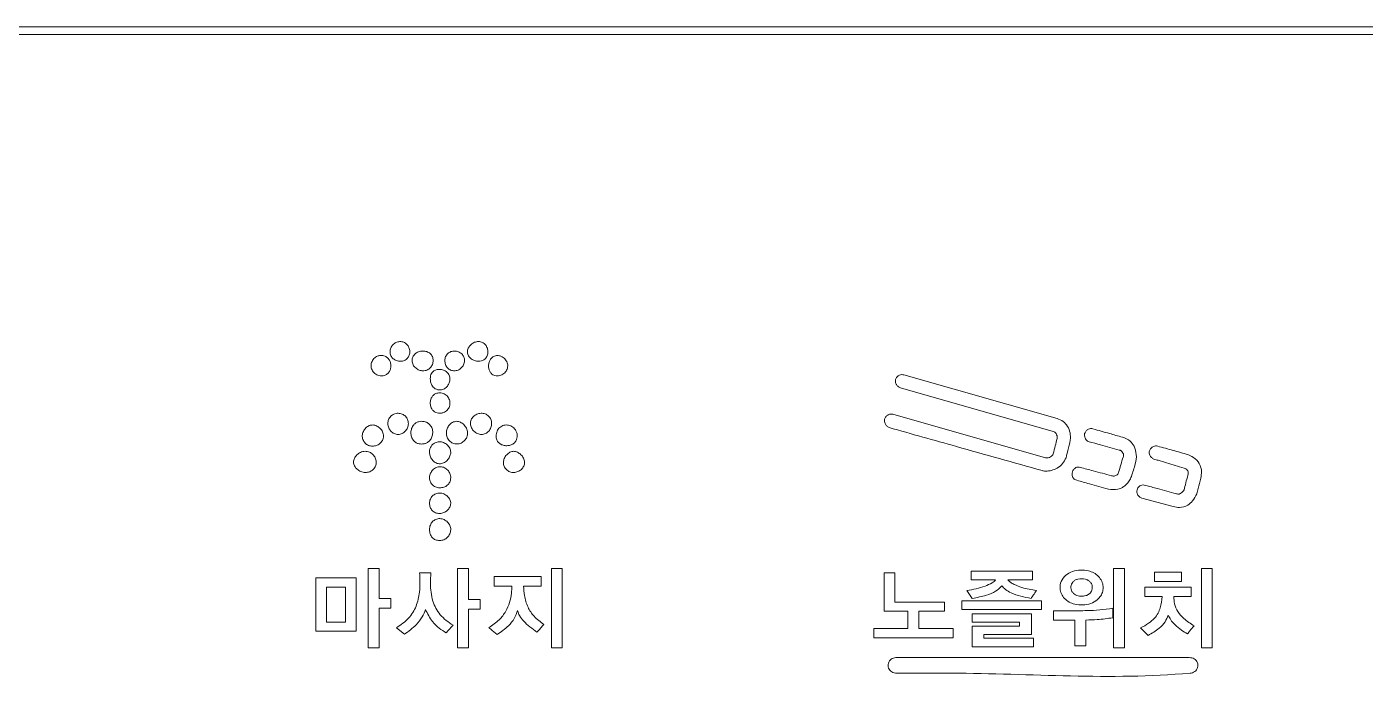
# Model space of a CAD drawing. Extents: x 7905 to 14077, y -986 to 9572.
# Drawn here: x 8913.33 to 8956.55, y -179.07 to -158 of the extents above; entities that cross this region are included whole.
import ezdxf

# ---------------------------------------------------------------- set-up
doc = ezdxf.new("R2010")
doc.units = 0
doc.header["$LTSCALE"] = 20
doc.header["$MEASUREMENT"] = 0
doc.layers.get('0').update_dxf_attribs({"linetype": 'CONTINUOUS'})

msp = doc.modelspace()

# ---------------------------------------------------------------- linework, layer by layer
at = {"color": 7, "linetype": 'Continuous', "lineweight": 15}
for p, q in [((8816.95162, -157.99746), (9020.95162, -157.99746)), ((8816.85923, -158.24731), (9020.85923, -158.24731)), ((8941.65032, -169.22677), (8946.59767, -170.63541)), ((8946.47385, -171.04922), (8941.54625, -169.64128)), ((8941.29789, -170.49007), (8946.22514, -171.89765)), ((8950.34558, -173.47174), (8949.33135, -173.20293)), ((8922.66558, -177.49267), (8922.66558, -175.77182)), ((8922.66558, -175.77182), (8923.97438, -175.77182)), ((8923.97438, -175.77182), (8923.97438, -177.49267)), ((8924.36113, -175.46815), (8924.71285, -175.46815)), ((8924.36113, -178.02367), (8924.36113, -175.46815)), ((8924.71285, -175.46815), (8924.71285, -176.43617)), ((8926.01668, -175.60718), (8926.38287, -175.60718)), ((8927.24347, -175.46815), (8927.59554, -175.46815)), ((8927.24347, -178.02367), (8927.24347, -175.46815)), ((8927.59554, -175.46815), (8927.59554, -176.47039)), ((8928.4275, -175.73217), (8929.94409, -175.73217)), ((8928.4275, -176.03556), (8928.4275, -175.73217)), ((8929.94409, -175.73217), (8929.94409, -176.03556)), ((8930.27111, -178.02395), (8930.27111, -175.46843)), ((8930.27111, -175.46843), (8930.62283, -175.46843)), ((8930.62283, -175.46843), (8930.62283, -178.02395)), ((8941.01256, -175.61), (8941.36463, -175.61)), ((8941.01256, -176.85107), (8941.01256, -175.61)), ((8941.36463, -175.61), (8941.36463, -176.5558)), ((8943.82399, -175.55342), (8945.8006, -175.55342)), ((8943.82399, -175.83987), (8943.82399, -175.55342)), ((8944.6128, -175.83987), (8943.82399, -175.83987)), ((8945.8006, -175.83987), (8945.01038, -175.83987)), ((8945.8006, -175.55342), (8945.8006, -175.83987)), ((8948.42188, -175.46843), (8948.7736, -175.46843)), ((8948.42188, -178.02395), (8948.42188, -175.46843)), ((8948.7736, -175.46843), (8948.7736, -178.02395)), ((8949.74515, -175.58979), (8950.61686, -175.58979)), ((8949.74515, -175.88506), (8949.74515, -175.58979)), ((8950.61686, -175.58979), (8950.61686, -175.88506)), ((8951.25892, -175.46808), (8951.61064, -175.46808)), ((8951.25892, -178.0236), (8951.25892, -175.46808)), ((8951.61064, -175.46808), (8951.61064, -178.0236)), ((8923.01518, -177.19775), (8923.01518, -176.0671)), ((8923.01518, -176.0671), (8923.62584, -176.0671)), ((8923.62584, -176.0671), (8923.62584, -177.19775)), ((8928.99335, -176.03556), (8928.4275, -176.03556)), ((8929.94409, -176.03556), (8929.37647, -176.03556)), ((8943.86209, -176.43324), (8943.68993, -176.18418)), ((8949.43495, -176.0726), (8950.92649, -176.0726)), ((8949.43495, -176.37669), (8949.43495, -176.0726)), ((8950.61686, -175.88506), (8949.74515, -175.88506)), ((8950.92649, -176.0726), (8950.92649, -176.37669)), ((8924.71285, -176.43617), (8925.09068, -176.43617)), ((8925.09068, -176.43617), (8925.09068, -176.75438)), ((8927.59554, -176.47039), (8927.97301, -176.47039)), ((8927.97301, -176.47039), (8927.97301, -176.77695)), ((8941.36463, -176.5558), (8942.96624, -176.5558)), ((8942.96624, -176.5558), (8942.96624, -176.85107)), ((8943.52885, -176.51018), (8946.09566, -176.51018)), ((8943.52885, -176.78817), (8943.52885, -176.51018)), ((8946.09566, -176.51018), (8946.09566, -176.78817)), ((8949.99446, -176.37669), (8949.43495, -176.37669)), ((8950.92649, -176.37669), (8950.36981, -176.37669)), ((8924.71285, -176.75438), (8924.71285, -178.02367)), ((8925.09068, -176.75438), (8924.71285, -176.75438)), ((8927.59554, -176.77695), (8927.59554, -178.02367)), ((8927.97301, -176.77695), (8927.59554, -176.77695)), ((8941.7795, -176.85107), (8941.01256, -176.85107)), ((8941.7795, -177.4074), (8941.7795, -176.85107)), ((8942.13439, -176.85107), (8942.13439, -177.4074)), ((8942.96624, -176.85107), (8942.13439, -176.85107)), ((8946.09566, -176.78817), (8943.52885, -176.78817)), ((8943.85263, -176.93334), (8945.77139, -176.93334)), ((8943.85263, -177.20286), (8943.85263, -176.93334)), ((8945.77139, -176.93334), (8945.77139, -177.5948)), ((8946.48788, -177.13502), (8946.48788, -176.83375)), ((8947.17509, -177.13502), (8946.48788, -177.13502)), ((8947.17509, -177.96687), (8947.17509, -177.13502)), ((8947.52681, -177.13185), (8947.52681, -177.96687)), ((8948.39888, -176.75438), (8948.39888, -177.05918)), ((8923.97438, -177.49267), (8922.66558, -177.49267)), ((8923.62584, -177.19775), (8923.01518, -177.19775)), ((8925.52738, -177.59191), (8925.26985, -177.38024)), ((8940.67777, -177.4074), (8941.7795, -177.4074)), ((8940.67777, -177.70268), (8940.67777, -177.4074)), ((8942.13439, -177.4074), (8943.24458, -177.4074)), ((8943.24458, -177.4074), (8943.24458, -177.70268)), ((8945.38616, -177.20286), (8943.85263, -177.20286)), ((8943.85263, -177.33092), (8945.38616, -177.33092)), ((8943.85263, -177.9952), (8943.85263, -177.33092)), ((8944.23857, -177.5948), (8944.23857, -177.72004)), ((8945.77139, -177.5948), (8944.23857, -177.5948)), ((8945.38616, -177.33092), (8945.38616, -177.20286)), ((8924.71285, -178.02367), (8924.36113, -178.02367)), ((8927.59554, -178.02367), (8927.24347, -178.02367)), ((8930.62283, -178.02395), (8930.27111, -178.02395)), ((8943.24458, -177.70268), (8940.67777, -177.70268)), ((8945.83383, -177.9952), (8943.85263, -177.9952)), ((8944.23857, -177.72004), (8945.83383, -177.72004)), ((8945.83383, -177.72004), (8945.83383, -177.9952)), ((8947.52681, -177.96687), (8947.17509, -177.96687)), ((8948.7736, -178.02395), (8948.42188, -178.02395)), ((8951.61064, -178.0236), (8951.25892, -178.0236))]:
    msp.add_line(p, q, dxfattribs=at)
for points, knots in [([(8925.39412, -168.78736), (8925.35289, -168.78291), (8925.27056, -168.77402), (8925.16243, -168.70893), (8925.08234, -168.61043), (8925.05453, -168.48287), (8925.08009, -168.3557), (8925.1493, -168.24771), (8925.25318, -168.1734), (8925.37841, -168.14198), (8925.50729, -168.16225), (8925.61128, -168.23814), (8925.67919, -168.344), (8925.70834, -168.46598), (8925.69126, -168.58903), (8925.62936, -168.69518), (8925.52528, -168.77324), (8925.43928, -168.7825), (8925.39412, -168.78736)], [0, 0, 0, 0, 0.06185801, 0.12354405, 0.18469617, 0.2483673, 0.31329632, 0.37541322, 0.43726766, 0.50125148, 0.56543915, 0.62710734, 0.68931799, 0.75147857, 0.81223801, 0.87177937, 0.93265818, 1, 1, 1, 1]), ([(8926.12515, -169.09466), (8926.08368, -169.08922), (8925.99837, -169.07802), (8925.88679, -169.00621), (8925.79996, -168.90497), (8925.76133, -168.77559), (8925.78623, -168.64553), (8925.86529, -168.54175), (8925.97958, -168.47553), (8926.11267, -168.44979), (8926.24667, -168.46689), (8926.36118, -168.53049), (8926.43914, -168.63387), (8926.46431, -168.76298), (8926.43866, -168.89304), (8926.36645, -169.00245), (8926.25715, -169.07981), (8926.16986, -169.08963), (8926.12515, -169.09466)], [0, 0, 0, 0, 0.0601564, 0.12374838, 0.18755143, 0.25086965, 0.31293905, 0.37271103, 0.43487308, 0.50083433, 0.56650536, 0.62722554, 0.68630346, 0.74874187, 0.81270599, 0.87410167, 0.93550024, 1, 1, 1, 1]), ([(8927.14009, -169.09466), (8927.09704, -169.08997), (8927.01386, -169.08091), (8926.91136, -169.00343), (8926.84807, -168.89371), (8926.8259, -168.7652), (8926.84849, -168.63603), (8926.92232, -168.5324), (8927.02794, -168.46781), (8927.15158, -168.44942), (8927.27424, -168.47716), (8927.38113, -168.54356), (8927.45751, -168.6471), (8927.47982, -168.77673), (8927.44557, -168.90434), (8927.36737, -169.00666), (8927.2621, -169.07891), (8927.18034, -169.08947), (8927.14009, -169.09466)], [0, 0, 0, 0, 0.06417601, 0.1239891, 0.18516383, 0.25125997, 0.31664262, 0.37728097, 0.43709195, 0.49830293, 0.56076618, 0.6227447, 0.68418212, 0.74874782, 0.81389046, 0.87733605, 0.93960987, 1, 1, 1, 1]), ([(8927.91937, -168.78736), (8927.87778, -168.78283), (8927.79338, -168.77365), (8927.6805, -168.71133), (8927.59144, -168.61829), (8927.55351, -168.49245), (8927.57985, -168.36464), (8927.65261, -168.25716), (8927.75785, -168.18124), (8927.88382, -168.14345), (8928.01623, -168.15614), (8928.12681, -168.2281), (8928.19952, -168.33396), (8928.23209, -168.45739), (8928.21799, -168.5827), (8928.16412, -168.68037), (8928.09098, -168.74361), (8928.01059, -168.78073), (8927.9507, -168.78508), (8927.91937, -168.78736)], [0, 0, 0, 0, 0.06148734, 0.12475633, 0.18662838, 0.24817462, 0.31127305, 0.37352227, 0.43648967, 0.49989256, 0.56472591, 0.62682473, 0.68898104, 0.75117238, 0.81204454, 0.87146404, 0.91164783, 0.95377746, 1, 1, 1, 1]), ([(8924.78053, -169.25969), (8924.7298, -169.25196), (8924.62934, -169.23663), (8924.51406, -169.13334), (8924.44647, -169.00105), (8924.44886, -168.85308), (8924.51002, -168.72023), (8924.61253, -168.63276), (8924.72479, -168.59818), (8924.81995, -168.5972), (8924.91387, -168.62111), (8924.99785, -168.67799), (8925.05923, -168.76966), (8925.08922, -168.87525), (8925.08944, -168.98527), (8925.05973, -169.0909), (8924.99807, -169.1819), (8924.90085, -169.24837), (8924.82227, -169.25577), (8924.78053, -169.25969)], [0, 0, 0, 0, 0.07420051, 0.14693267, 0.21807495, 0.28750906, 0.35710129, 0.42805006, 0.47884156, 0.52744022, 0.56655433, 0.62020814, 0.67269513, 0.72600474, 0.7797858, 0.83296889, 0.88532581, 0.93909811, 1, 1, 1, 1]), ([(8928.53257, -169.25969), (8928.50424, -169.25787), (8928.45077, -169.25443), (8928.37886, -169.22343), (8928.31356, -169.16967), (8928.26363, -169.0864), (8928.23999, -168.97944), (8928.24518, -168.86864), (8928.27808, -168.76334), (8928.33887, -168.67293), (8928.41951, -168.61718), (8928.50864, -168.59567), (8928.59817, -168.60118), (8928.70404, -168.64229), (8928.80251, -168.73032), (8928.867, -168.86201), (8928.86351, -169.00927), (8928.7952, -169.13763), (8928.681, -169.23777), (8928.58244, -169.25233), (8928.53257, -169.25969)], [0, 0, 0, 0, 0.04225004, 0.07974223, 0.11504007, 0.16750248, 0.22164493, 0.27698103, 0.33182485, 0.38494277, 0.43734408, 0.47433252, 0.52046713, 0.56942169, 0.64191438, 0.71294788, 0.782509, 0.85357428, 0.9259244, 1, 1, 1, 1]), ([(8926.36115, -169.35374), (8926.36289, -169.32038), (8926.36609, -169.25857), (8926.398, -169.17548), (8926.45787, -169.10179), (8926.55966, -169.05235), (8926.68958, -169.04026), (8926.82071, -169.07272), (8926.9265, -169.1516), (8926.9933, -169.26189), (8927.00437, -169.38871), (8926.97032, -169.51012), (8926.89988, -169.61718), (8926.7893, -169.69483), (8926.667, -169.71497), (8926.56256, -169.69498), (8926.4869, -169.65145), (8926.42078, -169.57959), (8926.37155, -169.47794), (8926.36462, -169.39508), (8926.36115, -169.35374)], [0, 0, 0, 0, 0.04877995, 0.09038057, 0.12826963, 0.1855428, 0.25086158, 0.31659625, 0.3790888, 0.4398247, 0.50011353, 0.56032207, 0.62195902, 0.68471825, 0.75301924, 0.79757815, 0.83855814, 0.87872172, 0.93949585, 1, 1, 1, 1]), ([(8941.54625, -169.64128), (8941.51479, -169.62734), (8941.45466, -169.60069), (8941.3981, -169.52738), (8941.37368, -169.44829), (8941.37861, -169.39801), (8941.38115, -169.37212)], [0, 0, 0, 0, 0.295249231, 0.564492343, 0.775660736, 1, 1, 1, 1]), ([(8941.38115, -169.37212), (8941.39694, -169.34396), (8941.42862, -169.28745), (8941.50303, -169.23629), (8941.58075, -169.21076), (8941.62745, -169.22151), (8941.65032, -169.22677)], [0, 0, 0, 0, 0.28714113, 0.57616695, 0.79243177, 1, 1, 1, 1]), ([(8926.66811, -169.80213), (8926.71876, -169.80988), (8926.81914, -169.82524), (8926.93433, -169.92857), (8927.00203, -170.06085), (8926.99991, -170.20888), (8926.93882, -170.34177), (8926.83641, -170.42923), (8926.72427, -170.46393), (8926.62914, -170.46502), (8926.53523, -170.44118), (8926.45126, -170.3843), (8926.3899, -170.29259), (8926.35992, -170.18695), (8926.35968, -170.07685), (8926.38932, -169.97113), (8926.45085, -169.88005), (8926.54792, -169.81348), (8926.62643, -169.80606), (8926.66811, -169.80213)], [0, 0, 0, 0, 0.0741014, 0.14684656, 0.21805706, 0.28753966, 0.35712286, 0.42804423, 0.47878837, 0.52739768, 0.56649772, 0.62013885, 0.67264096, 0.72599164, 0.77982651, 0.83305728, 0.88543261, 0.93917548, 1, 1, 1, 1]), ([(8925.32314, -170.46306), (8925.36823, -170.46818), (8925.45622, -170.47819), (8925.56656, -170.55568), (8925.63944, -170.66599), (8925.66233, -170.79968), (8925.63325, -170.9328), (8925.56102, -171.04664), (8925.45407, -171.12719), (8925.32294, -171.15717), (8925.19196, -171.12683), (8925.08492, -171.04653), (8925.01258, -170.93272), (8924.984, -170.79934), (8925.00693, -170.66597), (8925.07926, -170.55475), (8925.18924, -170.48005), (8925.2779, -170.46298), (8925.32291, -170.46305), (8925.32314, -170.46306)], [0, 0, 0, 0, 0.06398791, 0.1248681, 0.18558998, 0.24884153, 0.31321583, 0.37613089, 0.43776751, 0.49992667, 0.56212737, 0.62375508, 0.68660206, 0.75102756, 0.81439493, 0.87494463, 0.9356643, 0.99966806, 1, 1, 1, 1]), ([(8928.34378, -170.79343), (8928.33829, -170.83895), (8928.32745, -170.92874), (8928.25338, -171.04411), (8928.14776, -171.12658), (8928.01478, -171.1576), (8927.88126, -171.12658), (8927.76799, -171.04928), (8927.68653, -170.93897), (8927.64998, -170.80666), (8927.67436, -170.67234), (8927.75231, -170.56193), (8927.86548, -170.48616), (8927.99998, -170.45436), (8928.1357, -170.47498), (8928.24955, -170.54639), (8928.32621, -170.65618), (8928.34413, -170.7462), (8928.34379, -170.79221), (8928.34378, -170.79343)], [0, 0, 0, 0, 0.06388668, 0.12602961, 0.18737169, 0.24877968, 0.31155989, 0.37491038, 0.43831574, 0.50112343, 0.56289866, 0.62407304, 0.68663896, 0.75089306, 0.81443366, 0.87488833, 0.93515692, 0.99827786, 1, 1, 1, 1]), ([(8941.173, -170.92504), (8941.14618, -170.90952), (8941.09199, -170.87817), (8941.04614, -170.80238), (8941.02241, -170.72631), (8941.02689, -170.67877), (8941.02907, -170.65552)], [0, 0, 0, 0, 0.28020216, 0.56606616, 0.78781221, 1, 1, 1, 1]), ([(8941.02907, -170.65552), (8941.04284, -170.62409), (8941.06912, -170.56407), (8941.14228, -170.50767), (8941.22134, -170.48341), (8941.27181, -170.4878), (8941.29789, -170.49007)], [0, 0, 0, 0, 0.29462662, 0.56259507, 0.77398462, 1, 1, 1, 1]), ([(8946.59767, -170.63541), (8946.66603, -170.66155), (8946.80139, -170.7133), (8946.95011, -170.88115), (8947.03321, -171.09479), (8947.02981, -171.36645), (8946.94957, -171.62952), (8946.90623, -171.81829), (8946.88801, -171.89765)], [0, 0, 0, 0, 0.14727181, 0.29160574, 0.44139242, 0.60523448, 0.8340559, 1, 1, 1, 1]), ([(8924.49665, -171.52516), (8924.45078, -171.51986), (8924.36128, -171.5095), (8924.25022, -171.42865), (8924.17887, -171.31515), (8924.15736, -171.17861), (8924.19516, -171.04348), (8924.27657, -170.93236), (8924.38533, -170.8547), (8924.51499, -170.83173), (8924.64031, -170.86888), (8924.75063, -170.94502), (8924.83226, -171.05989), (8924.86157, -171.20086), (8924.82746, -171.34002), (8924.73868, -171.44421), (8924.62409, -171.51106), (8924.53861, -171.52052), (8924.49665, -171.52516)], [0, 0, 0, 0, 0.06424552, 0.12536738, 0.18630047, 0.24964179, 0.3144539, 0.37906094, 0.44095495, 0.49862803, 0.55817272, 0.62080585, 0.68496917, 0.75230109, 0.81780931, 0.87968709, 0.9409328, 1, 1, 1, 1]), ([(8926.07794, -171.45457), (8926.04214, -171.45206), (8925.97457, -171.44731), (8925.88478, -171.40489), (8925.80554, -171.33263), (8925.74912, -171.22344), (8925.73051, -171.08723), (8925.75343, -170.95133), (8925.81243, -170.84315), (8925.8924, -170.77118), (8925.98142, -170.73045), (8926.08533, -170.71819), (8926.19045, -170.73199), (8926.284, -170.77306), (8926.36713, -170.8453), (8926.4273, -170.95392), (8926.44787, -171.09037), (8926.42425, -171.22643), (8926.36219, -171.33438), (8926.27835, -171.40548), (8926.18483, -171.44731), (8926.11492, -171.45206), (8926.07794, -171.45457)], [0, 0, 0, 0, 0.04716343, 0.08902067, 0.12859112, 0.18743444, 0.24749875, 0.30778273, 0.36708924, 0.40679864, 0.44836003, 0.49456427, 0.54353981, 0.58713233, 0.62785586, 0.68735832, 0.74727193, 0.80730933, 0.86706484, 0.90785051, 0.951254, 1, 1, 1, 1]), ([(8927.21138, -170.7228), (8927.25299, -170.72929), (8927.34018, -170.74289), (8927.45129, -170.82697), (8927.53677, -170.94249), (8927.57469, -171.08656), (8927.5504, -171.23125), (8927.47293, -171.35038), (8927.35948, -171.42981), (8927.22537, -171.46389), (8927.08776, -171.43927), (8926.97567, -171.35681), (8926.89967, -171.2405), (8926.87095, -171.10177), (8926.89935, -170.96189), (8926.96919, -170.84041), (8927.07543, -170.74413), (8927.1663, -170.72988), (8927.21138, -170.7228)], [0, 0, 0, 0, 0.05678218, 0.11897361, 0.18405491, 0.25068617, 0.31649607, 0.37856994, 0.43984915, 0.5015897, 0.56296755, 0.62421588, 0.68646421, 0.74898255, 0.81269605, 0.8767387, 0.93884871, 1, 1, 1, 1]), ([(8928.48505, -171.19479), (8928.49177, -171.14254), (8928.50503, -171.0394), (8928.60035, -170.91268), (8928.73725, -170.83598), (8928.89447, -170.83918), (8929.03589, -170.90292), (8929.12788, -171.00837), (8929.1678, -171.123), (8929.17258, -171.22182), (8929.15119, -171.32132), (8929.09431, -171.41109), (8928.99971, -171.47702), (8928.88975, -171.50975), (8928.7746, -171.51131), (8928.66364, -171.48172), (8928.56772, -171.41901), (8928.49715, -171.31913), (8928.48924, -171.23784), (8928.48505, -171.19479)], [0, 0, 0, 0, 0.07338303, 0.14485217, 0.21504764, 0.28740692, 0.35826162, 0.42893604, 0.47831256, 0.52738774, 0.56688659, 0.62062718, 0.6730692, 0.72646962, 0.78049221, 0.83393093, 0.8863464, 0.9397928, 1, 1, 1, 1]), ([(8946.12178, -172.31252), (8945.19811, -172.05337), (8943.5486, -171.59058), (8941.89892, -171.12841), (8941.173, -170.92504)], [0, 0, 0, 0, 0.5599648, 1, 1, 1, 1]), ([(8946.59767, -171.27676), (8946.59984, -171.24825), (8946.6041, -171.19238), (8946.57175, -171.12185), (8946.52777, -171.07082), (8946.49139, -171.05625), (8946.47385, -171.04922)], [0, 0, 0, 0, 0.30003648, 0.58800475, 0.80126798, 1, 1, 1, 1]), ([(8947.63248, -171.38097), (8947.61431, -171.37478), (8947.57742, -171.36221), (8947.53446, -171.31891), (8947.5017, -171.26155), (8947.48212, -171.18982), (8947.48684, -171.13763), (8947.48925, -171.1111)], [0, 0, 0, 0, 0.17048834, 0.34623173, 0.53204217, 0.76208929, 1, 1, 1, 1]), ([(8947.48925, -171.1111), (8947.5039, -171.0827), (8947.53271, -171.02683), (8947.60366, -170.97321), (8947.68305, -170.95002), (8947.73225, -170.96062), (8947.75771, -170.9661)], [0, 0, 0, 0, 0.28288473, 0.55643597, 0.77042924, 1, 1, 1, 1]), ([(8947.75771, -170.9661), (8947.93446, -171.01626), (8948.25162, -171.10625), (8948.569, -171.19544), (8948.7095, -171.23492)], [0, 0, 0, 0, 0.55730914, 1, 1, 1, 1]), ([(8926.33773, -171.71397), (8926.33996, -171.68019), (8926.3442, -171.61601), (8926.38162, -171.52942), (8926.4473, -171.45019), (8926.55248, -171.3923), (8926.68933, -171.37447), (8926.82611, -171.41458), (8926.9373, -171.50046), (8927.01303, -171.61437), (8927.02969, -171.74777), (8926.98834, -171.87457), (8926.91145, -171.9879), (8926.79667, -172.07365), (8926.65419, -172.10336), (8926.51581, -172.06077), (8926.41609, -171.96366), (8926.35194, -171.8442), (8926.34237, -171.75651), (8926.33773, -171.71397)], [0, 0, 0, 0, 0.04660875, 0.08856775, 0.12823343, 0.18736789, 0.25018035, 0.31473732, 0.37934981, 0.44150157, 0.49929676, 0.55885764, 0.62245808, 0.6866582, 0.75259134, 0.81638122, 0.8787049, 0.94114856, 1, 1, 1, 1]), ([(8946.47385, -171.77383), (8946.4954, -171.68783), (8946.53691, -171.5222), (8946.57794, -171.35645), (8946.59767, -171.27676)], [0, 0, 0, 0, 0.51920092, 1, 1, 1, 1]), ([(8948.60614, -171.64908), (8948.40586, -171.59372), (8948.08139, -171.50402), (8947.75673, -171.41503), (8947.63248, -171.38097)], [0, 0, 0, 0, 0.61727289, 1, 1, 1, 1]), ([(8948.7095, -171.23492), (8948.80039, -171.26796), (8948.95772, -171.32515), (8949.04587, -171.46534), (8949.0831, -171.52455)], [0, 0, 0, 0, 0.57762424, 1, 1, 1, 1]), ([(8949.0831, -171.52455), (8949.11575, -171.61229), (8949.18396, -171.79557), (8949.13543, -172.06659), (8949.06454, -172.29709), (8949.02041, -172.43256), (8948.99914, -172.49787)], [0, 0, 0, 0, 0.27515561, 0.57480304, 0.79504755, 1, 1, 1, 1]), ([(8949.57864, -171.66976), (8949.59435, -171.64167), (8949.62595, -171.58518), (8949.70079, -171.5346), (8949.77863, -171.50938), (8949.82534, -171.52019), (8949.84816, -171.52547)], [0, 0, 0, 0, 0.28621547, 0.57565026, 0.79260378, 1, 1, 1, 1]), ([(8949.84816, -171.52547), (8950.01376, -171.57108), (8950.33829, -171.66048), (8950.66264, -171.75054), (8950.82148, -171.79464)], [0, 0, 0, 0, 0.51026843, 1, 1, 1, 1]), ([(8924.26117, -172.3744), (8924.21403, -172.36796), (8924.11862, -172.35493), (8923.99813, -172.27421), (8923.90814, -172.1705), (8923.87123, -172.03995), (8923.90993, -171.91144), (8923.99075, -171.80017), (8924.10914, -171.71548), (8924.25367, -171.67999), (8924.3978, -171.70666), (8924.51513, -171.78581), (8924.59261, -171.90018), (8924.62343, -172.03404), (8924.60077, -172.16899), (8924.52466, -172.2816), (8924.40565, -172.36008), (8924.31081, -172.36948), (8924.26117, -172.3744)], [0, 0, 0, 0, 0.064256733, 0.130047705, 0.192749998, 0.249181722, 0.30673276, 0.369416071, 0.434691497, 0.501512535, 0.567131368, 0.628959136, 0.690017538, 0.751604135, 0.81231435, 0.871449223, 0.932715647, 1, 1, 1, 1]), ([(8928.72138, -172.04403), (8928.72823, -172.00134), (8928.74249, -171.91243), (8928.82378, -171.80063), (8928.92663, -171.71443), (8929.05625, -171.67821), (8929.18369, -171.71667), (8929.29389, -171.79404), (8929.37831, -171.90381), (8929.41604, -172.03735), (8929.38695, -172.17071), (8929.30759, -172.27887), (8929.1945, -172.35272), (8929.06156, -172.38337), (8928.92744, -172.36062), (8928.81625, -172.28784), (8928.737, -172.17763), (8928.72666, -172.08917), (8928.72138, -172.04403)], [0, 0, 0, 0, 0.06064836, 0.12632533, 0.19072345, 0.24909538, 0.30865242, 0.37303622, 0.4382419, 0.50169183, 0.56356042, 0.62506843, 0.68777161, 0.75155473, 0.814456, 0.87531077, 0.93636599, 1, 1, 1, 1]), ([(8946.22514, -171.89765), (8946.25373, -171.89979), (8946.31066, -171.90404), (8946.38395, -171.87117), (8946.44013, -171.82752), (8946.46278, -171.79145), (8946.47385, -171.77383)], [0, 0, 0, 0, 0.28684092, 0.57100038, 0.79037883, 1, 1, 1, 1]), ([(8946.88801, -171.89765), (8946.85558, -171.96443), (8946.78899, -172.10153), (8946.61326, -172.23444), (8946.42183, -172.31695), (8946.29233, -172.32651), (8946.22649, -172.33137)], [0, 0, 0, 0, 0.26238291, 0.53866905, 0.76542267, 1, 1, 1, 1]), ([(8948.58568, -172.37404), (8948.6099, -172.29025), (8948.65785, -172.1243), (8948.70679, -171.95864), (8948.73102, -171.87663)], [0, 0, 0, 0, 0.50491536, 1, 1, 1, 1]), ([(8948.70951, -171.73234), (8948.6941, -171.70931), (8948.67321, -171.67806), (8948.63332, -171.65316), (8948.61487, -171.65039), (8948.60614, -171.64908)], [0, 0, 0, 0, 0.59630993, 0.80905959, 1, 1, 1, 1]), ([(8948.73102, -171.87663), (8948.73762, -171.86189), (8948.74968, -171.83494), (8948.74909, -171.79344), (8948.73352, -171.75946), (8948.71794, -171.74186), (8948.70951, -171.73234)], [0, 0, 0, 0, 0.30377449, 0.55542476, 0.75937263, 1, 1, 1, 1]), ([(8949.72399, -171.93963), (8949.6967, -171.92519), (8949.64278, -171.89666), (8949.59444, -171.82384), (8949.57235, -171.74593), (8949.5765, -171.69571), (8949.57864, -171.66976)], [0, 0, 0, 0, 0.27638731, 0.54614533, 0.76551177, 1, 1, 1, 1]), ([(8950.69766, -172.22891), (8950.50958, -172.17315), (8950.23127, -172.09063), (8949.90679, -171.99396), (8949.77028, -171.95339), (8949.72399, -171.93963)], [0, 0, 0, 0, 0.57940845, 0.85736375, 1, 1, 1, 1]), ([(8950.82148, -171.79464), (8950.9067, -171.83312), (8951.07336, -171.90837), (8951.22006, -172.12254), (8951.27844, -172.34966), (8951.25032, -172.48957), (8951.23599, -172.56087)], [0, 0, 0, 0, 0.28661766, 0.56049319, 0.77600362, 1, 1, 1, 1]), ([(8926.66811, -172.87013), (8926.61917, -172.86442), (8926.52569, -172.85351), (8926.41476, -172.76619), (8926.34902, -172.65317), (8926.32893, -172.52322), (8926.36454, -172.39434), (8926.44011, -172.28214), (8926.55112, -172.19867), (8926.68858, -172.17759), (8926.81995, -172.21207), (8926.93123, -172.28948), (8927.00704, -172.40656), (8927.03145, -172.54638), (8927.00213, -172.68465), (8926.91763, -172.79114), (8926.80088, -172.85775), (8926.71287, -172.86596), (8926.66811, -172.87013)], [0, 0, 0, 0, 0.06798649, 0.12987557, 0.18979372, 0.24840937, 0.30938785, 0.3729842, 0.43582649, 0.49854083, 0.56108722, 0.62247616, 0.68477938, 0.75181554, 0.81692053, 0.87701746, 0.9374371, 1, 1, 1, 1]), ([(8946.22649, -172.33137), (8946.20174, -172.33033), (8946.16578, -172.32882), (8946.13224, -172.31639), (8946.12178, -172.31252)], [0, 0, 0, 0, 0.68811217, 1, 1, 1, 1]), ([(8947.23912, -172.6231), (8947.2175, -172.61732), (8947.17557, -172.6061), (8947.12595, -172.56306), (8947.09212, -172.50475), (8947.07733, -172.43111), (8947.08935, -172.37995), (8947.09555, -172.35358)], [0, 0, 0, 0, 0.19138165, 0.37099012, 0.54994288, 0.76801586, 1, 1, 1, 1]), ([(8947.09555, -172.35358), (8947.10609, -172.32518), (8947.12747, -172.26763), (8947.19846, -172.21662), (8947.27403, -172.19199), (8947.32031, -172.20262), (8947.34319, -172.20788)], [0, 0, 0, 0, 0.27798202, 0.56325094, 0.78409754, 1, 1, 1, 1]), ([(8947.34319, -172.20788), (8947.48471, -172.24555), (8947.82275, -172.33552), (8948.16086, -172.42524), (8948.35743, -172.4774)], [0, 0, 0, 0, 0.41862219, 1, 1, 1, 1]), ([(8948.35743, -172.4774), (8948.3762, -172.48295), (8948.41252, -172.49369), (8948.46855, -172.48683), (8948.51948, -172.46474), (8948.56383, -172.42759), (8948.57852, -172.3916), (8948.58568, -172.37404)], [0, 0, 0, 0, 0.20778757, 0.40208408, 0.58873668, 0.799411, 1, 1, 1, 1]), ([(8950.82148, -172.45681), (8950.82709, -172.43857), (8950.8381, -172.40273), (8950.82996, -172.34644), (8950.80488, -172.29413), (8950.76067, -172.24827), (8950.71883, -172.23542), (8950.69766, -172.22891)], [0, 0, 0, 0, 0.19199612, 0.37726179, 0.56109473, 0.77782989, 1, 1, 1, 1]), ([(8948.25407, -172.91238), (8948.05075, -172.85426), (8947.71251, -172.75757), (8947.37411, -172.66145), (8947.23912, -172.6231)], [0, 0, 0, 0, 0.60110344, 1, 1, 1, 1]), ([(8948.99914, -172.49787), (8948.97799, -172.54894), (8948.93801, -172.64549), (8948.84106, -172.75866), (8948.74088, -172.83787), (8948.64853, -172.88912), (8948.48993, -172.93952), (8948.35847, -172.92439), (8948.25407, -172.91238)], [0, 0, 0, 0, 0.176204409, 0.333107908, 0.471014507, 0.584323013, 0.669900758, 1, 1, 1, 1]), ([(8949.186, -172.93341), (8949.1919, -172.91179), (8949.20333, -172.86986), (8949.24625, -172.82006), (8949.30431, -172.78577), (8949.37772, -172.77034), (8949.42884, -172.78203), (8949.45517, -172.78806)], [0, 0, 0, 0, 0.191637315, 0.37179472, 0.550962739, 0.768668991, 1, 1, 1, 1]), ([(8949.45517, -172.78806), (8949.58224, -172.82245), (8949.91359, -172.91215), (8950.24499, -173.00168), (8950.4493, -173.05688)], [0, 0, 0, 0, 0.38348593, 1, 1, 1, 1]), ([(8950.69765, -172.93341), (8950.71671, -172.85933), (8950.75761, -172.70036), (8950.79925, -172.54159), (8950.82148, -172.45681)], [0, 0, 0, 0, 0.46600862, 1, 1, 1, 1]), ([(8951.23599, -172.56087), (8951.20884, -172.66951), (8951.16749, -172.83492), (8951.12552, -173.00016), (8951.11111, -173.05687)], [0, 0, 0, 0, 0.65681513, 1, 1, 1, 1]), ([(8926.66811, -173.69595), (8926.62045, -173.69156), (8926.5306, -173.68329), (8926.41855, -173.60657), (8926.35133, -173.49518), (8926.32959, -173.36449), (8926.35486, -173.23247), (8926.4304, -173.12284), (8926.54104, -173.05032), (8926.67445, -173.02562), (8926.80858, -173.05874), (8926.92103, -173.13633), (8927.00092, -173.24205), (8927.03332, -173.3689), (8926.99801, -173.49481), (8926.91794, -173.59888), (8926.80454, -173.67833), (8926.71375, -173.69005), (8926.66811, -173.69595)], [0, 0, 0, 0, 0.06758432, 0.12745018, 0.18643573, 0.24950757, 0.31313163, 0.37416771, 0.43506221, 0.49812004, 0.56286864, 0.62763824, 0.69031438, 0.74916503, 0.80813979, 0.8705704, 0.93493491, 1, 1, 1, 1]), ([(8949.33135, -173.20293), (8949.30281, -173.18815), (8949.24657, -173.15904), (8949.19298, -173.0874), (8949.16959, -173.0078), (8949.18042, -172.9587), (8949.186, -172.93341)], [0, 0, 0, 0, 0.2833861, 0.55847157, 0.77264297, 1, 1, 1, 1]), ([(8950.4493, -173.05688), (8950.46553, -173.06207), (8950.49461, -173.07136), (8950.53609, -173.07188), (8950.56926, -173.05855), (8950.58536, -173.04411), (8950.59394, -173.03642)], [0, 0, 0, 0, 0.32728813, 0.58608694, 0.77958482, 1, 1, 1, 1]), ([(8950.59394, -173.03642), (8950.61769, -173.02146), (8950.66011, -172.99474), (8950.68618, -172.95215), (8950.69765, -172.93341)], [0, 0, 0, 0, 0.55984775, 1, 1, 1, 1]), ([(8951.11111, -173.05687), (8951.06963, -173.13983), (8950.99755, -173.28398), (8950.87395, -173.38632), (8950.82148, -173.42976)], [0, 0, 0, 0, 0.57553142, 1, 1, 1, 1]), ([(8950.82148, -173.42976), (8950.73266, -173.46434), (8950.57679, -173.52501), (8950.41512, -173.48776), (8950.34558, -173.47174)], [0, 0, 0, 0, 0.569893868, 1, 1, 1, 1]), ([(8926.66811, -174.56893), (8926.62015, -174.56455), (8926.5294, -174.55625), (8926.4162, -174.4754), (8926.35001, -174.35534), (8926.33009, -174.21416), (8926.35354, -174.07156), (8926.42836, -173.9531), (8926.54006, -173.87656), (8926.6745, -173.85163), (8926.80958, -173.88501), (8926.92307, -173.96628), (8927.00282, -174.08121), (8927.03264, -174.21895), (8927.00025, -174.35587), (8926.92014, -174.4686), (8926.80555, -174.55132), (8926.71401, -174.56305), (8926.66811, -174.56893)], [0, 0, 0, 0, 0.06535485, 0.12365894, 0.18306993, 0.24963694, 0.31672511, 0.37807857, 0.43736327, 0.49828495, 0.56080392, 0.62379469, 0.68672123, 0.74948531, 0.81209764, 0.8745746, 0.93710617, 1, 1, 1, 1]), ([(8925.26985, -177.38024), (8925.40951, -177.28568), (8925.67552, -177.10557), (8925.92869, -176.68936), (8926.0166, -176.26438), (8926.03577, -175.90051), (8926.02218, -175.6917), (8926.01668, -175.60718)], [0, 0, 0, 0, 0.24502621, 0.46672546, 0.69318412, 0.8758074, 1, 1, 1, 1]), ([(8926.38287, -175.60718), (8926.37576, -175.72062), (8926.35662, -176.02586), (8926.40588, -176.50209), (8926.65953, -176.99858), (8926.94722, -177.19797), (8927.09618, -177.30122)], [0, 0, 0, 0, 0.17456312, 0.46972451, 0.72542453, 1, 1, 1, 1]), ([(8943.68993, -176.18418), (8943.88709, -176.14511), (8944.16727, -176.08958), (8944.45365, -175.96469), (8944.56592, -175.89226), (8944.59823, -175.85615), (8944.6128, -175.83987)], [0, 0, 0, 0, 0.601630989, 0.85495942, 0.934603041, 1, 1, 1, 1]), ([(8945.01038, -175.83987), (8945.03595, -175.86583), (8945.09511, -175.9259), (8945.25141, -176.00582), (8945.52686, -176.11609), (8945.77349, -176.15656), (8945.93113, -176.18242)], [0, 0, 0, 0, 0.10894927, 0.25210559, 0.52197409, 1, 1, 1, 1]), ([(8947.89712, -176.4794), (8947.8289, -176.52452), (8947.68761, -176.61796), (8947.42832, -176.65585), (8947.19007, -176.63487), (8946.98738, -176.56155), (8946.83525, -176.44707), (8946.72886, -176.29473), (8946.67776, -176.1), (8946.71874, -175.87628), (8946.8697, -175.67626), (8947.09589, -175.5532), (8947.35075, -175.5092), (8947.58961, -175.53064), (8947.79148, -175.60326), (8947.94256, -175.71931), (8948.04882, -175.87216), (8948.09437, -176.04231), (8948.07944, -176.2063), (8948.01519, -176.35837), (8947.93755, -176.43796), (8947.89712, -176.4794)], [0, 0, 0, 0, 0.06113256, 0.12660777, 0.19286179, 0.2405858, 0.28744331, 0.33446142, 0.3782797, 0.43623944, 0.49972186, 0.56091069, 0.62638462, 0.69246668, 0.73995894, 0.78655112, 0.83405692, 0.87810381, 0.91663104, 0.95658545, 1, 1, 1, 1]), ([(8947.12944, -176.27619), (8947.11047, -176.25427), (8947.07377, -176.21186), (8947.04589, -176.13351), (8947.0413, -176.05456), (8947.06153, -175.97732), (8947.10676, -175.90689), (8947.17516, -175.84366), (8947.31485, -175.79618), (8947.46836, -175.79617), (8947.60762, -175.84515), (8947.68203, -175.91438), (8947.73356, -176.00278), (8947.74281, -176.10932), (8947.70938, -176.21075), (8947.63763, -176.3005), (8947.51786, -176.35731), (8947.39101, -176.36612), (8947.27867, -176.35529), (8947.1924, -176.32834), (8947.14974, -176.293), (8947.12944, -176.27619)], [0, 0, 0, 0, 0.04335984, 0.08390607, 0.12265811, 0.16108931, 0.20205052, 0.24750378, 0.29847397, 0.42051562, 0.47134244, 0.51698346, 0.5707647, 0.6220159, 0.67293624, 0.72844524, 0.7904191, 0.86664901, 0.91718048, 0.96059469, 1, 1, 1, 1]), ([(8928.25464, -177.37717), (8928.37027, -177.2987), (8928.58296, -177.15436), (8928.80263, -176.86587), (8928.93146, -176.57123), (8928.98773, -176.29347), (8928.99165, -176.11361), (8928.99335, -176.03556)], [0, 0, 0, 0, 0.25893829, 0.47626795, 0.66495899, 0.85460517, 1, 1, 1, 1]), ([(8929.37647, -176.03556), (8929.38103, -176.13702), (8929.3915, -176.37002), (8929.49676, -176.70988), (8929.70677, -177.04445), (8929.91846, -177.19262), (8930.03193, -177.27204)], [0, 0, 0, 0, 0.20738774, 0.47624612, 0.71924806, 1, 1, 1, 1]), ([(8944.81494, -176.03284), (8944.75029, -176.09491), (8944.60779, -176.23172), (8944.27148, -176.35616), (8944.01436, -176.40457), (8943.86209, -176.43324)], [0, 0, 0, 0, 0.2529702, 0.55759382, 1, 1, 1, 1]), ([(8945.75862, -176.43324), (8945.5376, -176.39165), (8945.24682, -176.33692), (8944.94168, -176.16101), (8944.85353, -176.07187), (8944.81494, -176.03284)], [0, 0, 0, 0, 0.64048524, 0.84260502, 1, 1, 1, 1]), ([(8945.93113, -176.18242), (8945.89739, -176.23159), (8945.83998, -176.31527), (8945.78237, -176.3988), (8945.75862, -176.43324)], [0, 0, 0, 0, 0.58770796, 1, 1, 1, 1]), ([(8949.29631, -177.38811), (8949.38394, -177.34078), (8949.54417, -177.25425), (8949.73592, -177.08953), (8949.86421, -176.91956), (8949.95661, -176.68244), (8949.97918, -176.50007), (8949.99446, -176.37669)], [0, 0, 0, 0, 0.229021319, 0.418778031, 0.57816399, 0.71463393, 1, 1, 1, 1]), ([(8950.36981, -176.37669), (8950.37202, -176.45363), (8950.37692, -176.62388), (8950.48832, -176.87546), (8950.71092, -177.11901), (8950.90633, -177.24826), (8951.01963, -177.3232)], [0, 0, 0, 0, 0.18989016, 0.42016959, 0.66382992, 1, 1, 1, 1]), ([(8926.20754, -176.7911), (8926.17682, -176.87255), (8926.10811, -177.05471), (8925.8784, -177.33629), (8925.6595, -177.4957), (8925.52738, -177.59191)], [0, 0, 0, 0, 0.24279108, 0.5430047, 1, 1, 1, 1]), ([(8926.87923, -177.54075), (8926.80163, -177.49692), (8926.6346, -177.40258), (8926.38844, -177.15576), (8926.27508, -176.92726), (8926.20754, -176.7911)], [0, 0, 0, 0, 0.25960891, 0.55880105, 1, 1, 1, 1]), ([(8929.18138, -176.82508), (8929.15054, -176.91395), (8929.08681, -177.09755), (8928.85434, -177.36632), (8928.64572, -177.51331), (8928.51851, -177.60295)], [0, 0, 0, 0, 0.2679991, 0.55363645, 1, 1, 1, 1]), ([(8929.80721, -177.52675), (8929.65375, -177.41445), (8929.44286, -177.26013), (8929.24028, -177.00598), (8929.19978, -176.88158), (8929.18138, -176.82508)], [0, 0, 0, 0, 0.59328112, 0.81526287, 1, 1, 1, 1]), ([(8946.48788, -176.83375), (8946.6622, -176.83506), (8947.02176, -176.83775), (8947.51738, -176.82975), (8947.98174, -176.81569), (8948.2578, -176.77512), (8948.39888, -176.75438)], [0, 0, 0, 0, 0.273075567, 0.56325543, 0.77680448, 1, 1, 1, 1]), ([(8948.39888, -177.05918), (8948.23203, -177.08222), (8947.94256, -177.12219), (8947.65052, -177.12898), (8947.52681, -177.13185)], [0, 0, 0, 0, 0.576400443, 1, 1, 1, 1]), ([(8950.18884, -176.97571), (8950.15764, -177.04791), (8950.08877, -177.20728), (8949.86598, -177.43893), (8949.66103, -177.55772), (8949.53796, -177.62905)], [0, 0, 0, 0, 0.24860363, 0.5488141, 1, 1, 1, 1]), ([(8950.80655, -177.5779), (8950.74138, -177.54097), (8950.59537, -177.45821), (8950.41877, -177.29924), (8950.26533, -177.14091), (8950.21235, -177.0265), (8950.18884, -176.97571)], [0, 0, 0, 0, 0.25521662, 0.57182921, 0.80994052, 1, 1, 1, 1]), ([(8927.09618, -177.30122), (8927.05067, -177.35138), (8926.97828, -177.43116), (8926.90604, -177.51108), (8926.87923, -177.54075)], [0, 0, 0, 0, 0.62875967, 1, 1, 1, 1]), ([(8928.51851, -177.60295), (8928.44966, -177.54406), (8928.36169, -177.46882), (8928.27375, -177.39354), (8928.25464, -177.37717)], [0, 0, 0, 0, 0.782631489, 1, 1, 1, 1]), ([(8930.03193, -177.27204), (8929.99608, -177.31256), (8929.92105, -177.39735), (8929.84626, -177.48236), (8929.80721, -177.52675)], [0, 0, 0, 0, 0.47783603, 1, 1, 1, 1]), ([(8949.53796, -177.62905), (8949.50609, -177.59721), (8949.42562, -177.51681), (8949.345, -177.43657), (8949.29631, -177.38811)], [0, 0, 0, 0, 0.39609271, 1, 1, 1, 1]), ([(8951.01963, -177.3232), (8950.97587, -177.37542), (8950.90477, -177.46026), (8950.83383, -177.54523), (8950.80655, -177.5779)], [0, 0, 0, 0, 0.61552513, 1, 1, 1, 1]), ([(8941.3942, -178.3452), (8941.3675, -178.3477), (8941.31377, -178.35271), (8941.24179, -178.39191), (8941.18519, -178.45021), (8941.15014, -178.52358), (8941.14006, -178.6044), (8941.15593, -178.68439), (8941.19634, -178.75461), (8941.27845, -178.8305), (8941.42346, -178.85026), (8941.62184, -178.84299), (8941.92655, -178.84647), (8942.45579, -178.84478), (8945.47002, -178.83655), (8948.33865, -179.07518), (8950.97257, -178.83819), (8951.0459, -178.79948), (8951.1043, -178.73922), (8951.13864, -178.66486), (8951.14796, -178.58635), (8951.13319, -178.50813), (8951.09295, -178.43627), (8951.00944, -178.35943), (8950.86402, -178.34031), (8950.66654, -178.34736), (8950.36187, -178.34393), (8949.8326, -178.34596), (8946.81891, -178.34263), (8943.96515, -178.34398), (8941.3942, -178.3452)], [0, 0, 0, 0, 0.00388076, 0.007806172, 0.011651263, 0.015581775, 0.019448122, 0.02334391, 0.027261642, 0.031110432, 0.039230133, 0.047466579, 0.060409563, 0.083522084, 0.124794369, 0.499997187, 0.503696736, 0.507689841, 0.511782526, 0.51575102, 0.519413744, 0.52315392, 0.527169059, 0.53125882, 0.539232901, 0.547469347, 0.560412308, 0.583524784, 0.624797114, 1, 1, 1, 1])]:
    msp.add_open_spline(points, degree=3, knots=knots, dxfattribs=at)

doc.saveas('drawing.dxf')
